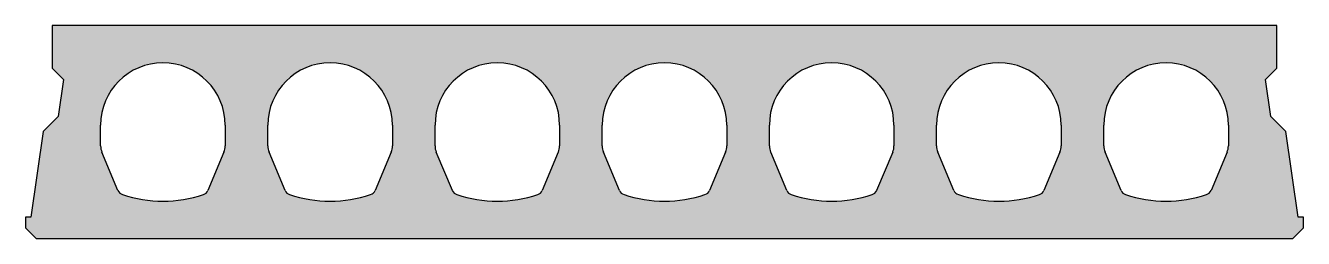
# Model space of a CAD drawing. Header units: metres. Extents: x 0 to 1200, y 0 to 200.
import ezdxf

# ---------------------------------------------------------------- set-up
doc = ezdxf.new("R2010")
doc.units = ezdxf.units.M
doc.layers.add('A-DETL-GENF', color=92, linetype='Continuous', lineweight=18)

# ---------------------------------------------------------------- blocks, each defined once
blk = doc.blocks.new('23 kanaalplaat_200 - std-3345092-00_0 Basismaterialen')
at = {"layer": 'A-DETL-GENF', "lineweight": 13}
h = blk.add_hatch(dxfattribs=at)
h.set_pattern_fill('FP_722', color=256, style=0, pattern_type=2)
h.set_pattern_definition([(45, (12252.786, 11934.54), (-21.213203, 21.213203), []), (50, (12252.786, 11934.54), (35.862806, -3.13711), [3.75, -41.25]), (355, (12252.786, 11934.54), (-6.93749, 37.60976), [3, -33]), (100.451, (12255.774, 11934.278), (28.92586, 34.47187), [3.187, -35.057]), (46.184, (12252.786, 11944.54), (53.36178, -8.27608), [5.625, -61.875]), (96.636, (12257.23, 11943.85), (46.73259, 48.70579), [4.781, -52.586]), (351.184, (12252.786, 11944.54), (46.7329, 48.70606), [4.5, -49.5]), (21, (12257.786, 11942.04), (29.845415, -20.130413), [3.75, -41.25]), (326, (12257.786, 11942.04), (12.165905, 36.2576), [3, -33]), (71.451, (12260.273, 11940.362), (42.01142, 16.12624), [3.187, -35.057]), (37.5, (12252.786, 11934.54), (0.607993, 16.644693), [0.16764, -32.432, 0.16764, -33.332, -33.125]), (37.5, (12252.786, 11934.54), (0.607993, 16.644693), [-66.1, 0.16764, -32.957]), (7.5, (12252.786, 11934.54), (13.153477, 19.720586), [0.16764, -18.932, 0.16764, -31.682, -12.625]), (7.5, (12252.786, 11934.54), (13.153477, 19.720586), [-50.95, 0.16764, -12.457]), (327.5, (12241.636, 11934.54), (26.691122, -1.127744), [0.16764, -12.332, 0.16764, -38.832, -51.75]), (327.5, (12241.636, 11934.54), (26.691122, -1.127744), [-51.5, 0.16764, -51.582]), (317.5, (12236.636, 11934.54), (29.15931, 5.00525), [0.16764, -16.082, 0.16764, -25.732, -36.75]), (317.5, (12236.636, 11934.54), (29.15931, 5.00525), [-42.15, 0.16764, -36.582]), (317.5, (12236.636, 11934.54), (29.15931, 5.00525), [0.16764, -16.082, 0.16764, -25.732, -36.75]), (317.5, (12236.636, 11934.54), (29.15931, 5.00525), [-42.15, 0.16764, -36.582])])
h.paths.add_polyline_path([(1190, 0), (1200, 10), (1200, 20), (1195, 20), (1183.5, 100.6), (1169.3, 114.7), (1164.4, 149.4), (1175, 160), (1175, 200), (25, 200), (25, 160), (35.6, 149.4), (30.7, 114.7), (16.5, 100.6), (5, 20), (0, 20), (0, 10), (10, 0), (959.9, 0)])
h.paths.add_polyline_path([(1075.3, 35.1), (1066.7, 35.1), (1058.1, 35.7), (1049.7, 36.9), (1041.3, 38.7), (1033, 41.2), (1031.7, 41.8), (1030.5, 42.7), (1029.5, 43.8), (1028.8, 45.1), (1013.7, 81.1), (1012.8, 83.9), (1012.5, 86.9), (1012.5, 106.5), (1012.7, 111.7), (1013.4, 116.7), (1014.5, 121.6), (1016, 126.5), (1018, 131.2), (1020.3, 135.7), (1023.1, 140), (1026.2, 144.1), (1029.6, 147.9), (1033.4, 151.3), (1037.5, 154.4), (1042.2, 157.4), (1046.3, 159.5), (1051, 161.5), (1055.9, 163), (1060.8, 164.1), (1065.9, 164.8), (1071, 165), (1076.1, 164.8), (1081.2, 164.1), (1086.1, 163), (1091, 161.5), (1095.7, 159.5), (1100.2, 157.2), (1104.5, 154.4), (1108.6, 151.3), (1112.4, 147.9), (1115.8, 144.1), (1118.9, 140), (1121.7, 135.7), (1124, 131.2), (1126, 126.5), (1127.5, 121.6), (1128.6, 116.7), (1129.3, 111.7), (1129.5, 106.5), (1129.5, 86.9), (1129.2, 83.9), (1128.3, 81.1), (1113.2, 45.1), (1112.5, 43.8), (1111.5, 42.7), (1110.3, 41.8), (1109, 41.2), (1100.7, 38.7), (1092.3, 36.9), (1083.9, 35.7)])
h.paths.add_polyline_path([(761.3, 35.1), (752.7, 35.1), (744.1, 35.7), (735.7, 36.9), (727.3, 38.7), (719, 41.2), (717.7, 41.8), (716.5, 42.7), (715.5, 43.8), (714.8, 45.1), (699.7, 81.1), (698.8, 83.9), (698.5, 86.9), (698.5, 106.5), (698.7, 111.7), (699.4, 116.7), (700.5, 121.6), (702, 126.5), (704, 131.2), (706.3, 135.7), (709.1, 140), (712.2, 144.1), (715.6, 147.9), (719.4, 151.3), (723.5, 154.4), (728.2, 157.4), (732.3, 159.5), (737, 161.5), (741.9, 163), (746.8, 164.1), (751.9, 164.8), (757, 165), (762.1, 164.8), (767.2, 164.1), (772.1, 163), (777, 161.5), (781.7, 159.5), (786.2, 157.2), (790.5, 154.4), (794.6, 151.3), (798.4, 147.9), (801.8, 144.1), (804.9, 140), (807.7, 135.7), (810, 131.2), (812, 126.5), (813.5, 121.6), (814.6, 116.7), (815.3, 111.7), (815.5, 106.5), (815.5, 86.9), (815.2, 83.9), (814.3, 81.1), (799.2, 45.1), (798.5, 43.8), (797.5, 42.7), (796.3, 41.8), (795, 41.2), (786.7, 38.7), (778.3, 36.9), (769.9, 35.7)])
h.paths.add_polyline_path([(918.3, 35.1), (909.7, 35.1), (901.1, 35.7), (892.7, 36.9), (884.3, 38.7), (876, 41.2), (874.7, 41.8), (873.5, 42.7), (872.5, 43.8), (871.8, 45.1), (856.7, 81.1), (855.8, 83.9), (855.5, 86.9), (855.5, 106.5), (855.7, 111.7), (856.4, 116.7), (857.5, 121.6), (859, 126.5), (861, 131.2), (863.3, 135.7), (866.1, 140), (869.2, 144.1), (872.6, 147.9), (876.4, 151.3), (880.5, 154.4), (885.2, 157.4), (889.3, 159.5), (894, 161.5), (898.9, 163), (903.8, 164.1), (908.9, 164.8), (914, 165), (919.1, 164.8), (924.2, 164.1), (929.1, 163), (934, 161.5), (938.7, 159.5), (943.2, 157.2), (947.5, 154.4), (951.6, 151.3), (955.4, 147.9), (958.8, 144.1), (961.9, 140), (964.7, 135.7), (967, 131.2), (969, 126.5), (970.5, 121.6), (971.6, 116.7), (972.3, 111.7), (972.5, 106.5), (972.5, 86.9), (972.2, 83.9), (971.3, 81.1), (956.2, 45.1), (955.5, 43.8), (954.5, 42.7), (953.3, 41.8), (952, 41.2), (943.7, 38.7), (935.3, 36.9), (926.9, 35.7)])
h.paths.add_polyline_path([(604.3, 35.1), (595.7, 35.1), (587.1, 35.7), (578.7, 36.9), (570.3, 38.7), (562, 41.2), (560.7, 41.8), (559.5, 42.7), (558.5, 43.8), (557.8, 45.1), (542.7, 81.1), (541.8, 83.9), (541.5, 86.9), (541.5, 106.5), (541.7, 111.7), (542.4, 116.7), (543.5, 121.6), (545, 126.5), (547, 131.2), (549.3, 135.7), (552.1, 140), (555.2, 144.1), (558.6, 147.9), (562.4, 151.3), (566.5, 154.4), (571.2, 157.4), (575.3, 159.5), (580, 161.5), (584.9, 163), (589.8, 164.1), (594.9, 164.8), (600, 165), (605.1, 164.8), (610.2, 164.1), (615.1, 163), (620, 161.5), (624.7, 159.5), (629.2, 157.2), (633.5, 154.4), (637.6, 151.3), (641.4, 147.9), (644.8, 144.1), (647.9, 140), (650.7, 135.7), (653, 131.2), (655, 126.5), (656.5, 121.6), (657.6, 116.7), (658.3, 111.7), (658.5, 106.5), (658.5, 86.9), (658.2, 83.9), (657.3, 81.1), (642.2, 45.1), (641.5, 43.8), (640.5, 42.7), (639.3, 41.8), (638, 41.2), (629.7, 38.7), (621.3, 36.9), (612.9, 35.7)])
h.paths.add_polyline_path([(281.7, 35.1), (273.1, 35.7), (264.7, 36.9), (256.3, 38.7), (248, 41.2), (246.7, 41.8), (245.5, 42.7), (244.5, 43.8), (243.8, 45.1), (228.7, 81.1), (227.8, 83.9), (227.5, 86.9), (227.5, 106.5), (227.7, 111.7), (228.4, 116.7), (229.5, 121.6), (231, 126.5), (233, 131.2), (235.3, 135.7), (238.1, 140), (241.2, 144.1), (244.6, 147.9), (248.4, 151.3), (252.5, 154.4), (257.2, 157.4), (261.3, 159.5), (266, 161.5), (270.9, 163), (275.8, 164.1), (280.9, 164.8), (286, 165), (291.1, 164.8), (296.2, 164.1), (301.1, 163), (306, 161.5), (310.7, 159.5), (315.2, 157.2), (319.5, 154.4), (323.6, 151.3), (327.4, 147.9), (330.8, 144.1), (333.9, 140), (336.7, 135.7), (339, 131.2), (341, 126.5), (342.5, 121.6), (343.6, 116.7), (344.3, 111.7), (344.5, 106.5), (344.5, 86.9), (344.2, 83.9), (343.3, 81.1), (328.2, 45.1), (327.5, 43.8), (326.5, 42.7), (325.3, 41.8), (324, 41.2), (315.7, 38.7), (307.3, 36.9), (298.9, 35.7), (290.3, 35.1)])
h.paths.add_polyline_path([(438.7, 35.1), (430.1, 35.7), (421.7, 36.9), (413.3, 38.7), (405, 41.2), (403.7, 41.8), (402.5, 42.7), (401.5, 43.8), (400.8, 45.1), (385.7, 81.1), (384.8, 83.9), (384.5, 86.9), (384.5, 106.5), (384.7, 111.7), (385.4, 116.7), (386.5, 121.6), (388, 126.5), (390, 131.2), (392.3, 135.7), (395.1, 140), (398.2, 144.1), (401.6, 147.9), (405.4, 151.3), (409.5, 154.4), (414.2, 157.4), (418.3, 159.5), (423, 161.5), (427.9, 163), (432.8, 164.1), (437.9, 164.8), (443, 165), (448.1, 164.8), (453.2, 164.1), (458.1, 163), (463, 161.5), (467.7, 159.5), (472.2, 157.2), (476.5, 154.4), (480.6, 151.3), (484.4, 147.9), (487.8, 144.1), (490.9, 140), (493.7, 135.7), (496, 131.2), (498, 126.5), (499.5, 121.6), (500.6, 116.7), (501.3, 111.7), (501.5, 106.5), (501.5, 86.9), (501.2, 83.9), (500.3, 81.1), (485.2, 45.1), (484.5, 43.8), (483.5, 42.7), (482.3, 41.8), (481, 41.2), (472.7, 38.7), (464.3, 36.9), (455.9, 35.7), (447.3, 35.1)])
h.paths.add_polyline_path([(124.7, 35.1), (116.1, 35.7), (107.7, 36.9), (99.3, 38.7), (91, 41.2), (89.7, 41.8), (88.5, 42.7), (87.5, 43.8), (86.8, 45.1), (71.7, 81.1), (70.8, 83.9), (70.5, 86.9), (70.5, 106.5), (70.7, 111.7), (71.4, 116.7), (72.5, 121.6), (74, 126.5), (76, 131.2), (78.3, 135.7), (81.1, 140), (84.2, 144.1), (87.6, 147.9), (91.4, 151.3), (95.5, 154.4), (100.2, 157.4), (104.3, 159.5), (109, 161.5), (113.9, 163), (118.8, 164.1), (123.9, 164.8), (129, 165), (134.1, 164.8), (139.2, 164.1), (144.1, 163), (149, 161.5), (153.7, 159.5), (158.2, 157.2), (162.5, 154.4), (166.6, 151.3), (170.4, 147.9), (173.8, 144.1), (176.9, 140), (179.7, 135.7), (182, 131.2), (184, 126.5), (185.5, 121.6), (186.6, 116.7), (187.3, 111.7), (187.5, 106.5), (187.5, 86.9), (187.2, 83.9), (186.3, 81.1), (171.2, 45.1), (170.5, 43.8), (169.5, 42.7), (168.3, 41.8), (167, 41.2), (158.7, 38.7), (150.3, 36.9), (141.9, 35.7), (133.3, 35.1)])
at = {"layer": 'A-DETL-GENF', "lineweight": 25}
for p, q in [((1175, 200), (25, 200)), ((25, 200), (25, 160)), ((1175, 160), (1175, 200)), ((25, 160), (35.6, 149.4)), ((1164.4, 149.4), (1175, 160)), ((35.6, 149.4), (30.7, 114.7)), ((1169.3, 114.7), (1164.4, 149.4)), ((30.7, 114.7), (16.5, 100.6)), ((1183.5, 100.6), (1169.3, 114.7)), ((16.5, 100.6), (5, 20)), ((70.5, 86.9), (70.5, 106.5)), ((187.5, 106.5), (187.5, 86.9)), ((227.5, 86.9), (227.5, 106.5)), ((344.5, 106.5), (344.5, 86.9)), ((384.5, 86.9), (384.5, 106.5)), ((501.5, 106.5), (501.5, 86.9)), ((541.5, 86.9), (541.5, 106.5)), ((658.5, 106.5), (658.5, 86.9)), ((698.5, 86.9), (698.5, 106.5)), ((815.5, 106.5), (815.5, 86.9)), ((855.5, 86.9), (855.5, 106.5)), ((972.5, 106.5), (972.5, 86.9)), ((1012.5, 86.9), (1012.5, 106.5)), ((1129.5, 106.5), (1129.5, 86.9)), ((1195, 20), (1183.5, 100.6)), ((86.8, 45.1), (71.7, 81.1)), ((186.3, 81.1), (171.2, 45.1)), ((243.8, 45.1), (228.7, 81.1)), ((343.3, 81.1), (328.2, 45.1)), ((400.8, 45.1), (385.7, 81.1)), ((500.3, 81.1), (485.2, 45.1)), ((557.8, 45.1), (542.7, 81.1)), ((657.3, 81.1), (642.2, 45.1)), ((714.8, 45.1), (699.7, 81.1)), ((814.3, 81.1), (799.2, 45.1)), ((871.8, 45.1), (856.7, 81.1)), ((971.3, 81.1), (956.2, 45.1)), ((1028.8, 45.1), (1013.7, 81.1)), ((1128.3, 81.1), (1113.2, 45.1)), ((5, 20), (0, 20)), ((0, 20), (0, 10)), ((1200, 20), (1195, 20)), ((1200, 10), (1200, 20)), ((0, 10), (10, 0)), ((10, 0), (1190, 0)), ((1190, 0), (1200, 10))]:
    blk.add_line(p, q, dxfattribs=at)
for centre, radius, start, end in [((129, 106.5), 58.5, 0, 180), ((286, 106.5), 58.5, 0, 180), ((443, 106.5), 58.5, 0, 180), ((600, 106.5), 58.5, 0, 180), ((757, 106.5), 58.5, 0, 180), ((914, 106.5), 58.5, 0, 180), ((1071, 106.5), 58.5, 0, 180), ((85.5, 86.9), 15, 180, 202.7741), ((172.5, 86.9), 15, 337.2259, 0), ((242.5, 86.9), 15, 180, 202.7741), ((329.5, 86.9), 15, 337.2259, 360), ((399.5, 86.9), 15, 180, 202.7741), ((486.5, 86.9), 15, 337.2259, 360), ((556.5, 86.9), 15, 180, 202.7741), ((643.5, 86.9), 15, 337.2259, 0), ((713.5, 86.9), 15, 180, 202.7741), ((800.5, 86.9), 15, 337.2259, 0), ((870.5, 86.9), 15, 180, 202.7741), ((957.5, 86.9), 15, 337.2259, 0), ((1027.5, 86.9), 15, 180, 202.7741), ((1114.5, 86.9), 15, 337.2259, 0), ((93.2, 47.8), 7, 202.7741, 251.5896), ((129, 155.3), 120.3, 251.5896, 288.4104), ((164.8, 47.8), 7, 288.4104, 337.2259), ((250.2, 47.8), 7, 202.7741, 251.5896), ((286, 155.3), 120.3, 251.5896, 288.4104), ((321.8, 47.8), 7, 288.4104, 337.2259), ((407.2, 47.8), 7, 202.7741, 251.5896), ((443, 155.3), 120.3, 251.5896, 288.4104), ((478.8, 47.8), 7, 288.4104, 337.2259), ((564.2, 47.8), 7, 202.7741, 251.5896), ((600, 155.3), 120.3, 251.5896, 288.4104), ((635.8, 47.8), 7, 288.4104, 337.2259), ((721.2, 47.8), 7, 202.7741, 251.5896), ((757, 155.3), 120.3, 251.5896, 288.4104), ((792.8, 47.8), 7, 288.4104, 337.2259), ((878.2, 47.8), 7, 202.7741, 251.5896), ((914, 155.3), 120.3, 251.5896, 288.4104), ((949.8, 47.8), 7, 288.4104, 337.2259), ((1035.2, 47.8), 7, 202.7741, 251.5896), ((1071, 155.3), 120.3, 251.5896, 288.4104), ((1106.8, 47.8), 7, 288.4104, 337.2259)]:
    blk.add_arc(centre, radius, start, end, dxfattribs=at)

msp = doc.modelspace()

# ---------------------------------------------------------------- block references
msp.add_blockref('23 kanaalplaat_200 - std-3345092-00_0 Basismaterialen', (0, 0))

doc.saveas('drawing.dxf')
